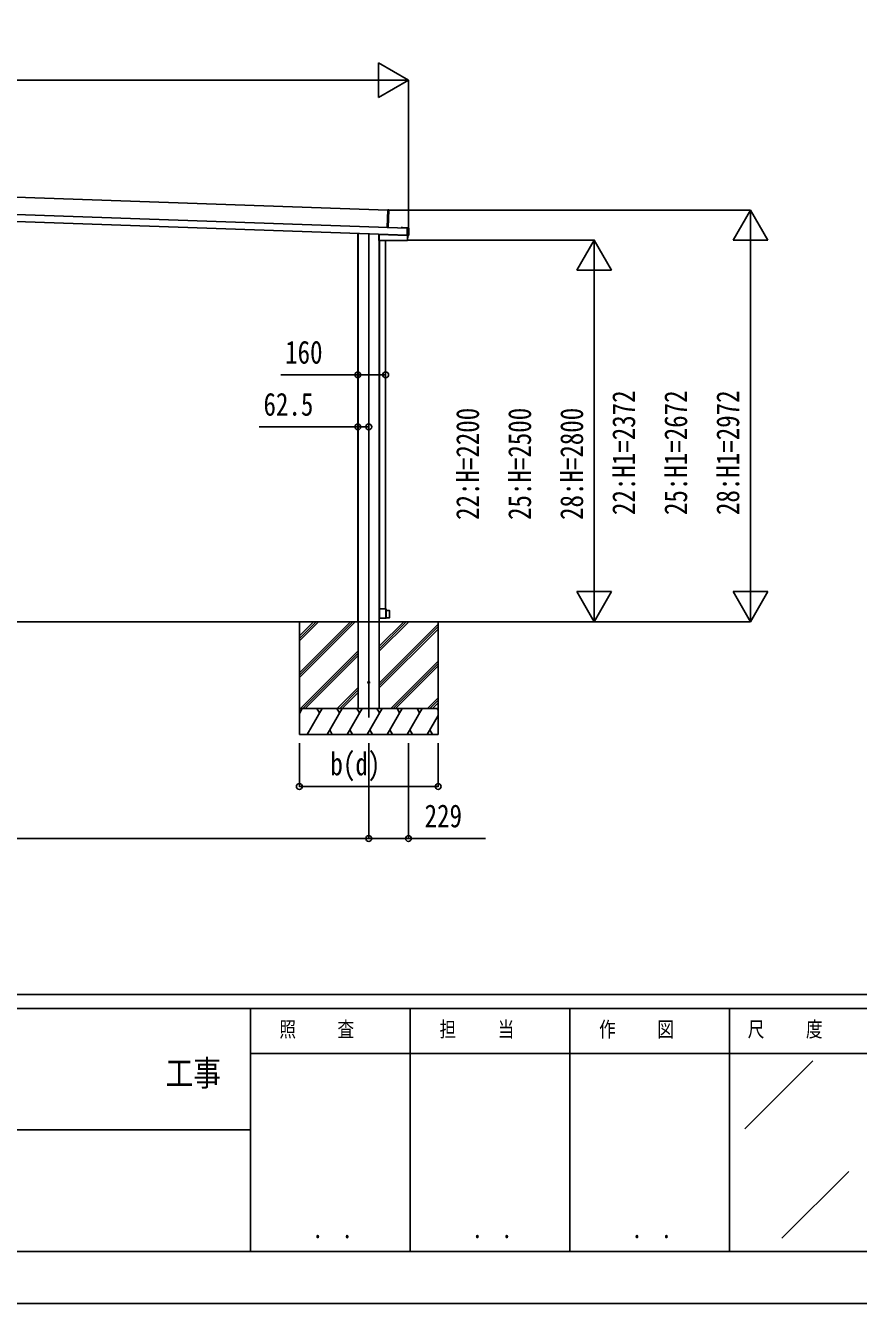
# Model space of a CAD drawing. Units: millimetres, scale not verified. Extents: x -16820 to 16820, y -11880 to 11880.
# Drawn here: x 3883 to 8684, y -11880 to -4513 of the extents above; entities that cross this region are included whole.
import ezdxf
from ezdxf.enums import TextEntityAlignment as Align

# ---------------------------------------------------------------- set-up
doc = ezdxf.new("R2010")
doc.units = ezdxf.units.MM
doc.header["$LTSCALE"] = 60
for name, color, linetype in [('0-3_YKK_12', 2, 'Continuous'), ('0-4_YKK_A1', 4, 'Continuous'), ('0-5_YKK_D', 6, 'Continuous'), ('0-6_YKK_ZWAK', 7, 'Continuous')]:
    doc.layers.add(name, color=color, linetype=linetype)
doc.styles.add('ＭＳ ゴシック', font='')
doc.styles.get('ＭＳ ゴシック').set_extended_font_data('MS Gothic')

msp = doc.modelspace()

# ---------------------------------------------------------------- linework, layer by layer
at = {"layer": '0-3_YKK_12'}
msp.add_line((5861.08, -8502.51), (5861.08, -5711.03), dxfattribs=at)
at = {"layer": '0-4_YKK_A1'}
for p, q in [((832.3, -5398.54), (5971.42, -5578)), ((6081.7, -5721.94), (287.06, -5519.58)), ((6083.1, -5681.96), (288.45, -5479.61)), ((5971.5, -5575.5), (5967.94, -5677.44)), ((5971.5, -5575.5), (5971.52, -5575)), ((5977.02, -5576.03), (5971.5, -5575.5)), ((5971.52, -5575), (5977.04, -5575.53)), ((5977.49, -5576.05), (5973.93, -5677.99)), ((5798.58, -5712.05), (5798.58, -7950.01)), ((5799.78, -5712.09), (5799.78, -7950.01)), ((5800.18, -5712.1), (5800.18, -8450.01)), ((5919.98, -5718.8), (5919.98, -5752.28)), ((5919.98, -5718.8), (5920.36, -5718.81)), ((5920.66, -5718.51), (5920.28, -5718.5)), ((5920.36, -5718.81), (5920.66, -5718.81)), ((5920.36, -5718.81), (5920.36, -5751.9)), ((5920.48, -5718.3), (5920.48, -5716.3)), ((5920.66, -5718.81), (5920.67, -5718.51)), ((5920.67, -5718.51), (6083.21, -5724.19)), ((5920.83, -5718.31), (5921.13, -5718.31)), ((5920.83, -5718.32), (5921.13, -5718.33)), ((5921.13, -5718.31), (5921.13, -5716.33)), ((6082.72, -5723.97), (5921.13, -5718.33)), ((5967.93, -5677.94), (5967.94, -5677.44)), ((5967.94, -5677.44), (5973.46, -5677.97)), ((5973.46, -5677.97), (5973.93, -5677.99)), ((6054.14, -5680.45), (6054.21, -5678.45)), ((6060.13, -5680.66), (6060.2, -5678.66)), ((6060.2, -5678.66), (6070.2, -5679.01)), ((6070.13, -5681.01), (6070.2, -5679.01)), ((6070.2, -5679.01), (6076.19, -5679.22)), ((6076.12, -5681.21), (6076.19, -5679.22)), ((6076.19, -5679.22), (6089.68, -5679.69)), ((6081.67, -5722.97), (6081.66, -5723.32)), ((6081.66, -5723.32), (6082.86, -5723.37)), ((6081.66, -5723.32), (6081.66, -5723.32)), ((6081.66, -5723.32), (6082.86, -5723.36)), ((6082.74, -5723.36), (6082.72, -5723.97)), ((6083.02, -5723.98), (6082.72, -5723.97)), ((6082.86, -5723.36), (6082.86, -5723.37)), ((6083.02, -5723.98), (6083.04, -5723.37)), ((6090.16, -5681.67), (6083.12, -5681.42)), ((6083.13, -5724.17), (6083.16, -5723.37)), ((6083.13, -5724.17), (6083.15, -5723.38)), ((6083.14, -5680.92), (6083.15, -5680.57)), ((6084.35, -5680.61), (6083.15, -5680.57)), ((6083.15, -5680.57), (6083.15, -5680.57)), ((6084.35, -5680.61), (6083.15, -5680.57)), ((6085.23, -5724.26), (6083.21, -5724.19)), ((6083.45, -5723.42), (6083.45, -5723.5)), ((6089.15, -5723.7), (6083.45, -5723.5)), ((6084.35, -5680.61), (6084.35, -5680.61)), ((6084.69, -5679.51), (6084.65, -5680.61)), ((6084.93, -5752.28), (6085.9, -5724.58)), ((6084.95, -5680.52), (6090.65, -5680.72)), ((6084.95, -5680.52), (6084.95, -5680.6)), ((6085.23, -5724.26), (6085.22, -5724.56)), ((6085.61, -5724.27), (6085.23, -5724.26)), ((6085.52, -5724.57), (6085.9, -5724.58)), ((6088.11, -5724.66), (6085.9, -5724.58)), ((6089.15, -5723.7), (6088.7, -5723.22)), ((6088.72, -5722.72), (6090.16, -5681.67)), ((6089.22, -5722.74), (6088.72, -5722.72)), ((6090.65, -5681.68), (6089.22, -5722.74)), ((6089.22, -5722.74), (6089.66, -5723.21)), ((6091.13, -5681.24), (6089.66, -5723.21)), ((6090.65, -5681.68), (6090.16, -5681.67)), ((6090.17, -5681.17), (6090.65, -5680.72)), ((6091.13, -5681.24), (6090.65, -5681.68)), ((6091.22, -5721.77), (6092.58, -5682.79)), ((5920.36, -5751.9), (5919.98, -5752.28)), ((5920.28, -5752.58), (5920.66, -5752.19)), ((5920.28, -5752.58), (6084.64, -5752.57)), ((5920.66, -5751.9), (5920.36, -5751.9)), ((5920.66, -5751.9), (5920.66, -5752.19)), ((5920.66, -5752.19), (6084.27, -5752.19)), ((5921.98, -5752.58), (5921.98, -8450.01)), ((5921.98, -5753.02), (5922.38, -5753.02)), ((5922.38, -5753.02), (5922.38, -7875.51)), ((5922.38, -5753.02), (5922.68, -5753.02)), ((5922.68, -5753.02), (5958.08, -5753.02)), ((5929.48, -5753.02), (5929.48, -5752.82)), ((5932.48, -5752.82), (5929.48, -5752.82)), ((5932.48, -5752.58), (5932.48, -5752.82)), ((5932.48, -5752.82), (5932.48, -5753.02)), ((5955.98, -5752.82), (5952.98, -5752.82)), ((5952.98, -5753.02), (5952.98, -5752.82)), ((5955.98, -5752.82), (5955.98, -5753.02)), ((5958.08, -5753.02), (5958.58, -5753.02)), ((5958.58, -5753.02), (5958.58, -7875.51)), ((6084.27, -5751.89), (6084.27, -5752.19)), ((6084.27, -5752.19), (6084.64, -5752.57)), ((6084.93, -5752.28), (6084.57, -5751.9)), ((5921.98, -7875.51), (5922.38, -7875.51)), ((5922.38, -7875.51), (5922.68, -7875.51)), ((5923.25, -7875.51), (5922.68, -7875.51)), ((5922.68, -7906.71), (5922.95, -7875.81)), ((5923.25, -7875.51), (5923.45, -7875.51)), ((5958.88, -7875.81), (5958.88, -7906.71)), ((5960.18, -7875.51), (5960.61, -7875.51)), ((5960.61, -7875.51), (5960.81, -7875.51)), ((5961.11, -7875.81), (5961.38, -7906.71)), ((297.55, -7950), (6596.2, -7950.01)), ((5461.08, -7950.01), (5461.08, -8600.01)), ((5461.08, -8243.99), (5755.06, -7950.01)), ((5461.08, -8258.13), (5769.2, -7950.01)), ((5461.08, -8272.27), (5783.34, -7950.01)), ((5461.08, -8031.85), (5542.92, -7950.01)), ((5461.08, -8046), (5557.07, -7950.01)), ((5461.08, -8060.14), (5571.21, -7950.01)), ((5798.58, -7950.01), (5798.88, -7950.01)), ((5798.88, -7950.01), (5799.48, -7950.01)), ((5921.98, -8119.74), (6091.71, -7950.01)), ((5921.98, -8105.6), (6077.57, -7950.01)), ((5921.98, -8091.46), (6063.43, -7950.01)), ((5922.88, -7929.71), (5922.68, -7906.71)), ((5923.38, -7930.01), (5923.18, -7930.01)), ((5958.58, -7930.01), (5923.38, -7930.01)), ((5960.18, -7930.01), (5958.58, -7930.01)), ((5958.88, -7906.71), (5958.88, -7929.71)), ((5960.68, -7930.01), (5960.18, -7930.01)), ((5960.88, -7930.01), (5960.68, -7930.01)), ((5961.38, -7906.71), (5961.18, -7929.71)), ((5981.08, -7885.7), (5961.49, -7885.36)), ((5961.49, -7928.06), (5981.08, -7927.72)), ((5981.38, -7886), (5981.38, -7927.42)), ((6261.08, -7950.01), (6261.08, -8600.01)), ((5921.98, -8303.59), (6261.08, -7964.49)), ((5921.98, -8317.73), (6261.08, -7978.63)), ((5921.98, -8331.87), (6261.08, -7992.77)), ((5467.19, -8450.01), (5800.18, -8117.02)), ((5481.33, -8450.01), (5800.18, -8131.16)), ((5495.47, -8450.01), (5800.18, -8145.3)), ((5987.69, -8450.01), (6261.08, -8176.62)), ((6001.83, -8450.01), (6261.08, -8190.76)), ((6015.97, -8450.01), (6261.08, -8204.9)), ((5679.32, -8450.01), (5800.18, -8329.15)), ((5693.46, -8450.01), (5800.18, -8343.29)), ((5707.61, -8450.01), (5800.18, -8357.44)), ((6199.82, -8450.01), (6261.08, -8388.75)), ((6261.08, -8450.01), (5461.08, -8450.01)), ((5461.08, -8478.95), (5477.79, -8450.01)), ((5505.62, -8600.01), (5592.23, -8450.01)), ((5577.23, -8475.99), (5562.22, -8450.01)), ((5621.1, -8600.01), (5707.7, -8450.01)), ((5692.7, -8475.99), (5677.7, -8450.01)), ((5736.57, -8600.01), (5823.17, -8450.01)), ((5808.17, -8475.99), (5793.17, -8450.01)), ((5852.04, -8600.01), (5938.64, -8450.01)), ((5923.64, -8475.99), (5908.64, -8450.01)), ((5967.51, -8600.01), (6054.11, -8450.01)), ((6039.11, -8475.99), (6024.11, -8450.01)), ((6082.98, -8600.01), (6169.58, -8450.01)), ((6154.58, -8475.99), (6139.58, -8450.01)), ((6213.96, -8450.01), (6261.08, -8402.89)), ((6228.1, -8450.01), (6261.08, -8417.03)), ((6261.08, -8460.45), (6255.05, -8450.01)), ((5462.79, -8475.99), (5461.08, -8473.03)), ((6198.45, -8600.01), (6261.08, -8491.53)), ((5461.08, -8600.01), (6261.08, -8600.01)), ((5636.09, -8574.03), (5651.09, -8600.01)), ((5751.57, -8574.03), (5766.56, -8600.01)), ((5867.04, -8574.03), (5882.03, -8600.01)), ((5982.5, -8574.03), (5997.5, -8600.01)), ((6097.98, -8574.03), (6112.97, -8600.01)), ((6213.45, -8574.03), (6228.44, -8600.01))]:
    msp.add_line(p, q, dxfattribs=at)
for points in [[(5973.46, -5677.97), (5977.02, -5576.03), (5977.49, -5576.05)], [(5920.83, -5716.32), (5920.83, -5718.31), (5920.48, -5718.3)], [(6047.71, -5678.22), (6047.89, -5680.23), (6082.88, -5681.45)], [(6047.71, -5678.22), (6054.21, -5678.45), (6060.2, -5678.66)], [(6081.67, -5722.97), (6081.69, -5722.48), (6083.12, -5681.42), (6083.14, -5680.92)], [(6081.69, -5722.48), (6088.72, -5722.72), (6088.7, -5723.22), (6081.67, -5722.97)], [(6083.14, -5680.92), (6090.17, -5681.17), (6090.16, -5681.67)], [(6083.36, -5723.41), (6083.4, -5723.41), (6083.45, -5723.42)], [(6084.27, -5751.89), (6084.57, -5751.9), (6085.52, -5724.57), (6085.22, -5724.56)], [(6084.95, -5680.6), (6084.89, -5680.6), (6084.85, -5680.61)], [(5952.98, -5752.58), (5952.98, -5752.82), (5932.48, -5752.82)], [(5923.45, -7875.51), (5958.58, -7875.51), (5960.18, -7875.51)], [(5959.88, -7929.71), (5959.88, -7906.71), (5959.88, -7875.81)], [(5799.48, -7950.01), (5799.78, -7950.01), (5800.08, -7950.01), (5800.18, -7950.01)]]:
    msp.add_lwpolyline(points, dxfattribs=at)
msp.add_lwpolyline([(5920.66, -5751.9), (5920.66, -5718.81), (6085.22, -5724.56), (6084.27, -5751.89)], close=True, dxfattribs=at)
msp.add_circle((5861.08, -8300.01), 5, dxfattribs=at)
for centre, radius, start, end in [((5974.98, -5575.71), 2.07, 351.06854, 4.93146), ((5976.99, -5576.03), 0.5, 358, 84.5), ((5920.66, -5718.81), 0.3, 88.05611, 180.04719), ((5920.66, -5718.81), 0.3, 88.19064, 179.87538), ((5920.66, -5718.81), 0.3, 90.16173, 180.04449), ((5920.66, -5718.67), 0.159, 86.02272, 89.97728), ((6082.84, -5727.07), 3.71, 81.82188, 89.76035), ((6083.22, -5723.99), 0.2, 178, 268), ((6084.59, -5676.61), 4.01, 266.55184, 273.90119), ((6085.22, -5724.56), 0.3, 357.94657, 87.94647), ((6088.22, -5721.66), 3, 268, 358), ((6088.72, -5722.72), 0.501, 268.24971, 357.75029), ((6089.58, -5682.69), 3, 358, 88), ((6090.15, -5681.67), 0.501, 358.24971, 87.75029), ((5920.66, -5751.89), 0.301, 180.24971, 269.75029), ((5929.18, -5752.82), 0.3, 0, 54.36863), ((5956.28, -5752.82), 0.3, 125.63137, 180), ((6084.27, -5751.89), 0.301, 270.23913, 357.76087), ((5923.25, -7875.81), 0.3, 90, 179.5), ((5958.58, -7875.81), 0.3, 0, 90), ((5960.18, -7875.81), 0.3, 90, 180), ((5960.81, -7875.81), 0.3, 0.5, 90), ((5923.18, -7929.71), 0.3, 180.5, 270), ((5958.58, -7929.71), 0.3, 270, 0), ((5960.18, -7929.71), 0.3, 180, 270), ((5960.88, -7929.71), 0.3, 270, 359.5), ((5961.49, -7885.06), 0.3, 180.5, 271.40297), ((5961.49, -7928.36), 0.3, 90.71637, 179.5), ((5981.08, -7886), 0.3, 0, 89), ((5981.08, -7927.42), 0.3, 271, 0)]:
    msp.add_arc(centre, radius, start, end, dxfattribs=at)
for centre, major_axis, ratio, start_param, end_param in [((5920.28, -5718.8), (-0.3, 0.01), 0.998133, 4.7490956, 6.3180268), ((5920.28, -5718.3), (-0.2, 0.007), 0.998133, 1.607503, 3.1764341), ((5920.36, -5718.31), (0, 0.5), 0.061125, 3.1027435, 3.1394501), ((5920.66, -5718.31), (0.007, 0.2), 0.854479, 3.1782993, 4.712389), ((5920.66, -5718.31), (0.47, -0.016), 0.425228, 4.7490956, 6.2831853), ((5920.66, -5718.31), (-0.011, 0.2), 0.151815, 3.0913179, 3.1280246), ((5920.63, -5718.31), (0.201, -0.007), 0.992577, 6.2831853, 6.3180268), ((5920.63, -5718.31), (-0.501, 0.017), 0.998133, 3.1415927, 3.1764341), ((5973.43, -5677.96), (-0.013, 0.504), 0.060033, 4.3753319, 4.7012916), ((6083.22, -5723.99), (0.5, -0.017), 0.4, 3.1415927, 4.712389), ((6082.85, -5723.4), (0.6, -0.021), 0.061163, 6.2831853, 7.8539816), ((6083.46, -5723.2), (-0.01, -0.3), 0.998135, 5.4691958, 6.2831853), ((6084.35, -5680.58), (0.6, -0.021), 0.061163, 4.712389, 6.2831853), ((6084.94, -5680.82), (-0.01, -0.3), 0.998135, 3.1415927, 3.9545103), ((6085.6, -5724.57), (0.3, -0.01), 0.998135, 0, 1.5707963), ((6089.16, -5723.2), (0.342, -0.367), 0.99628, 5.4996506, 7.06672), ((6090.63, -5681.22), (0.367, 0.342), 0.99628, 5.4996506, 7.06672), ((5920.28, -5752.27), (0.213, 0.213), 0.99628, 2.358058, 3.9251274), ((6084.63, -5752.27), (-0.209, 0.217), 0.996405, 2.3754474, 3.9077379)]:
    msp.add_ellipse(centre, major_axis=major_axis, ratio=ratio, start_param=start_param, end_param=end_param, dxfattribs=at)
at = {"layer": '0-5_YKK_D'}
for p, q in [((6090.08, -4828.88), (5916.87, -4728.88)), ((5916.87, -4728.88), (5916.87, -4928.88)), ((480.08, -4828.88), (5890.08, -4828.88)), ((6090.08, -4828.88), (5743.67, -4828.88)), ((6090.08, -4828.88), (5916.87, -4928.88)), ((6090.08, -5681.69), (6090.08, -4827.88)), ((5976.93, -5578.01), (8062.08, -5578.01)), ((8061.08, -5578.01), (7961.08, -5751.21)), ((8061.08, -5578.01), (8161.08, -5751.21)), ((8061.08, -5578.01), (8061.08, -5924.42)), ((6083.22, -5750.01), (7162.08, -5750.01)), ((7161.08, -5750.01), (7061.08, -5923.21)), ((7161.08, -5750.01), (7261.08, -5923.21)), ((7161.08, -5750.01), (7161.08, -6096.42)), ((7961.08, -5751.21), (8161.08, -5751.21)), ((8061.08, -5778.01), (8061.08, -7750.01)), ((7061.08, -5923.21), (7261.08, -5923.21)), ((7161.08, -7750.01), (7161.08, -5950.01)), ((5798.58, -6827), (5798.58, -6828)), ((7161.08, -7950.01), (7161.08, -7603.6)), ((8061.08, -7950.01), (8061.08, -7603.6)), ((7161.08, -7950.01), (7061.08, -7776.8)), ((7261.08, -7776.8), (7061.08, -7776.8)), ((7161.08, -7950.01), (7261.08, -7776.8)), ((8061.08, -7950.01), (7961.08, -7776.8)), ((8161.08, -7776.8), (7961.08, -7776.8)), ((8061.08, -7950.01), (8161.08, -7776.8)), ((6562.08, -7950.01), (7162.08, -7950.01)), ((6597.2, -7950.01), (8062.08, -7950.01)), ((5461.08, -8650.01), (5461.08, -8901.01)), ((5861.08, -8650.01), (5861.08, -9201)), ((5861.08, -8650.01), (5861.08, -9201)), ((6090.08, -8650.01), (6090.08, -9201)), ((6261.08, -8650.01), (6261.08, -8901.01)), ((5461.08, -8900.01), (6261.08, -8900.01)), ((1485.08, -9200), (5861.08, -9200))]:
    msp.add_line(p, q, dxfattribs=at)
for points in [[(5958.58, -6527), (5798.58, -6527), (5354.18, -6527)], [(5861.08, -6827), (5798.58, -6827), (5229.38, -6827)], [(5861.08, -9200), (6090.08, -9200), (6534.48, -9200)]]:
    msp.add_lwpolyline(points, dxfattribs=at)
for centre in [(5798.58, -6527), (5958.58, -6527), (5798.58, -6827), (5861.08, -6827), (5461.08, -8900.01), (6261.08, -8900.01), (5861.08, -9200), (5861.08, -9200), (6090.08, -9200)]:
    msp.add_circle(centre, 17, dxfattribs=at)
at = {"layer": '0-6_YKK_ZWAK'}
for p, q in [((15580.08, -10100), (-15619.92, -10100)), ((5180.08, -10180), (-19.92, -10180)), ((6100.08, -10180), (6100.08, -11580)), ((7020.08, -10180), (7020.08, -11580)), ((7940.08, -10180), (7940.08, -11580)), ((8740.08, -10180), (7940.08, -10180)), ((7940.08, -10440), (5180.08, -10440)), ((7940.08, -10440), (8740.08, -10440)), ((8028.42, -10873.16), (8420.15, -10481.43)), ((-19.92, -10880), (5180.08, -10880)), ((8242.69, -11503.95), (8627.57, -11119.07)), ((-19.92, -11580), (5180.08, -11580)), ((5180.08, -11580), (7940.08, -11580)), ((7940.08, -11580), (8740.08, -11580))]:
    msp.add_line(p, q, dxfattribs=at)
msp.add_lwpolyline([(-16820, -11880), (16820, -11880), (16820, 11880), (-16820, 11880)], close=True, dxfattribs=at)
msp.add_lwpolyline([(7940.08, -10180), (5180.08, -10180), (5180.08, -11580)], dxfattribs=at)

# ---------------------------------------------------------------- texts
at = {"layer": '0-5_YKK_D', "style": 'ＭＳ ゴシック', "width": 0.8}
for s, p in [('160', (5379.18, -6502)), ('62.5', (5254.38, -6802)), ('b(d)', (5640.28, -8875.01)), ('229', (6183.08, -9175))]:
    msp.add_text(s, height=132, dxfattribs=at).set_placement(p, align=Align.BOTTOM_LEFT)
for s, p in [('22:H1=2372', (7436.08, -7335.21)), ('25:H1=2672', (7736.08, -7335.21)), ('28:H1=2972', (8036.08, -7335.21)), ('22:H=2200', (6536.08, -7363.61)), ('25:H=2500', (6836.08, -7363.61)), ('28:H=2800', (7136.08, -7363.61))]:
    msp.add_text(s, height=132, rotation=90, dxfattribs=at).set_placement(p, align=Align.BOTTOM_LEFT)
at = {"layer": '0-6_YKK_ZWAK', "style": 'ＭＳ ゴシック', "width": 0.8}
for s, height, p in [('照     査', 87.98, (5345.68, -10370)), ('担     当', 87.98, (6268.88, -10370)), ('作     図', 87.98, (7188.88, -10370)), ('尺     度', 87.98, (8045.68, -10370)), ('工事', 146.6, (4689.33, -10669.86)), ('． ．', 103.7, (5540, -11537.41)), ('． ．', 103.7, (6460, -11537.41)), ('． ．', 103.7, (7380, -11537.41))]:
    msp.add_text(s, height=height, dxfattribs=at).set_placement(p, align=Align.BOTTOM_LEFT)

doc.saveas('drawing.dxf')
